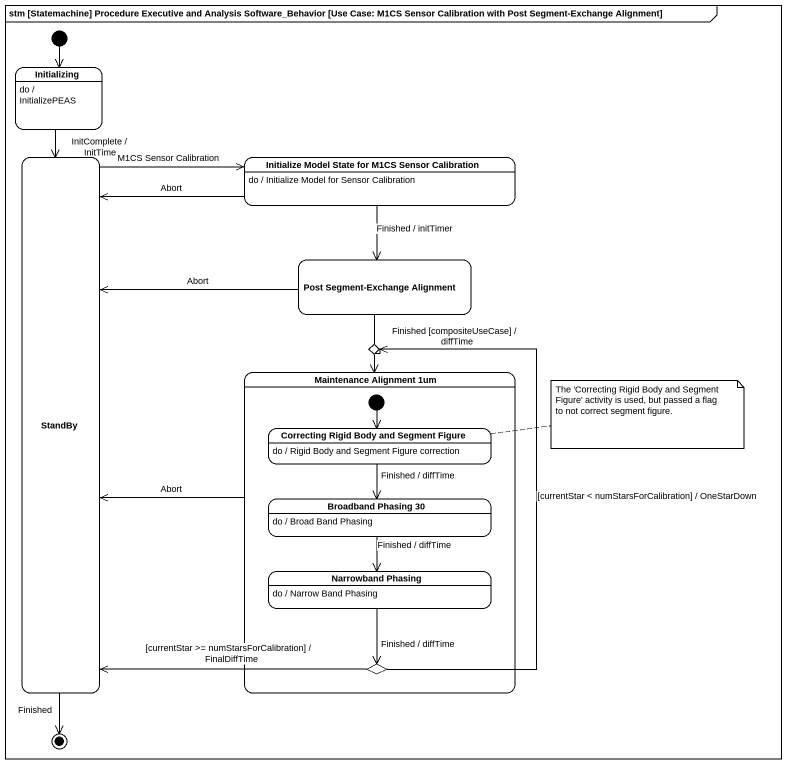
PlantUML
@startuml
mainframe stm [Statemachine] Procedure Executive and Analysis Software_Behavior [Use Case: M1CS Sensor Calibration with Post Segment-Exchange Alignment]
hide empty description
state Initializing
Initializing : do / InitializePEAS
state StandBy
state "Initialize Model State for M1CS Sensor Calibration" as Initialize_Model_State_for
Initialize_Model_State_for : do / Initialize Model for Sensor Calibration
state "Post Segment-Exchange Alignment" as Post_Segment_Exchange
state choice1 <<choice>>
state "Maintenance Alignment 1um" as Maintenance_Alignment_1um {
  state "Correcting Rigid Body and Segment Figure" as Correcting_Rigid_Body_and
  Correcting_Rigid_Body_and : do / Rigid Body and Segment Figure correction
  state "Broadband Phasing 30" as Broadband_Phasing_30
  Broadband_Phasing_30 : do / Broad Band Phasing
  state "Narrowband Phasing" as Narrowband_Phasing
  Narrowband_Phasing : do / Narrow Band Phasing
  state choice2 <<choice>>
  [*] --> Correcting_Rigid_Body_and
}
[*] --> Initializing
Initializing --> StandBy : InitComplete / InitTime
StandBy -up-> Initialize_Model_State_for : M1CS Sensor Calibration
Initialize_Model_State_for --> StandBy : Abort
Initialize_Model_State_for --> Post_Segment_Exchange : Finished / initTimer
Post_Segment_Exchange -left-> StandBy : Abort
Post_Segment_Exchange --> choice1 : Finished [compositeUseCase] / diffTime
choice1 --> Maintenance_Alignment_1um
Maintenance_Alignment_1um -left-> StandBy : Abort
Correcting_Rigid_Body_and --> Broadband_Phasing_30 : Finished / diffTime
Broadband_Phasing_30 --> Narrowband_Phasing : Finished / diffTime
Narrowband_Phasing --> choice2 : Finished / diffTime
choice2 -up-> StandBy : [currentStar >= numStarsForCalibration] / FinalDiffTime
choice2 -up-> choice1 : [currentStar < numStarsForCalibration] / OneStarDown
StandBy --> [*] : Finished
note right of Correcting_Rigid_Body_and : The 'Correcting Rigid Body and Segment Figure' activity is used, but passed a flag to not correct segment figure.
@enduml
